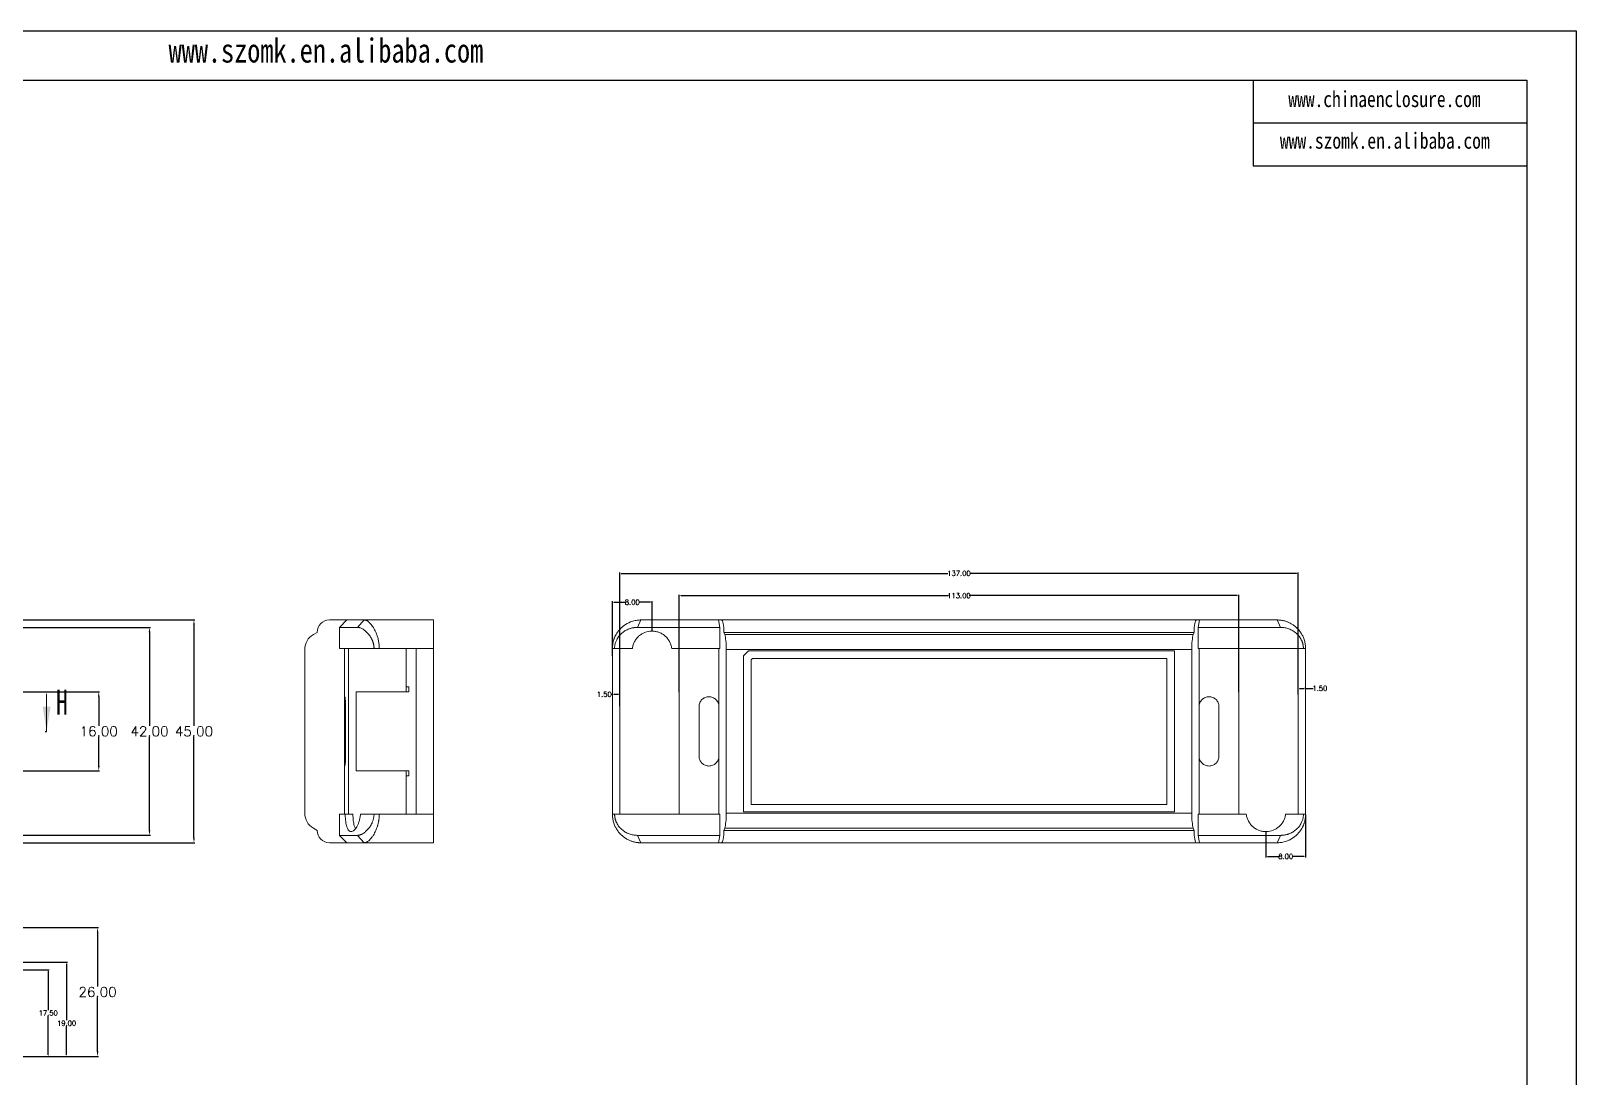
# Model space of a CAD drawing. Header units: inches. Extents: x 1328 to 2850, y 1126 to 1544.
# Drawn here: x 1606.7 to 1918.8, y 1332.4 to 1543.7 of the extents above; entities that cross this region are included whole.
import ezdxf

# ---------------------------------------------------------------- set-up
doc = ezdxf.new("R2010")
doc.units = ezdxf.units.IN
doc.header["$LTSCALE"] = 15
doc.linetypes.add('PHANTOM', pattern=[12.7, 6.35, -1.27, 1.27, -1.27, 1.27, -1.27])
doc.layers.add('文字', color=81, linetype='Continuous')
doc.styles.add('SLDTEXTSTYLE6', font='TXT', dxfattribs={"width": 0.7})
doc.styles.get("Standard").update_dxf_attribs({"font": 'txt', "bigfont": 'gbcbig.shx'})
doc.styles.add('宋体', font='', dxfattribs={"width": 0.8, "height": 3.5})
doc.styles.get('宋体').set_extended_font_data('SimSun')
doc.dimstyles.new('1.5', dxfattribs={"dimtxt": 1, "dimasz": 0.3, "dimexe": 0.18, "dimexo": 0.0625, "dimgap": 0.09, "dimtad": 0, "dimtih": 1, "dimtoh": 1, "dimzin": 0, "dimdsep": 46, "dimtxsty": 'Standard', "dimcen": 0, "dimadec": 0, "dimazin": 2, "dimtfac": 1, "dimtofl": 0, "dimtmove": 0, "dimatfit": 3, "dimfxl": 1, "dimtolj": 1, "dimtzin": 0, "dimarcsym": 0})
doc.dimstyles.new('2.5', dxfattribs={"dimtxt": 2, "dimasz": 1, "dimexe": 0.18, "dimexo": 0.0625, "dimgap": 0.09, "dimtad": 0, "dimtih": 1, "dimtoh": 1, "dimzin": 0, "dimdsep": 46, "dimtxsty": 'Standard', "dimcen": 1, "dimadec": 0, "dimazin": 2, "dimtfac": 1, "dimtofl": 0, "dimtmove": 0, "dimatfit": 3, "dimfxl": 1, "dimtolj": 1, "dimtzin": 0, "dimarcsym": 0})

# ---------------------------------------------------------------- blocks, each defined once
blk = doc.blocks.new('*D71')
at = {"color": 0, "lineweight": -2}
for p, q in [((1580.88, 1362.58), (1620.37, 1362.58)), ((1620.19, 1361.58), (1620.19, 1350.67)), ((1620.19, 1337.58), (1620.19, 1348.49)), ((1605.6, 1336.58), (1620.37, 1336.58))]:
    blk.add_line(p, q, dxfattribs=at)
at = {"color": 0}
for points in [[(1620.03, 1361.58), (1620.36, 1361.58), (1620.19, 1362.58)], [(1620.03, 1337.58), (1620.36, 1337.58), (1620.19, 1336.58)]]:
    blk.add_solid(points, dxfattribs=at)
at = {"layer": 'Defpoints', "color": 0}
for p in [(1580.82, 1362.58), (1620.19, 1362.58), (1605.54, 1336.58)]:
    blk.add_point(p, dxfattribs=at)
at = {"color": 0, "insert": (1620.19, 1349.58), "char_height": 2, "attachment_point": 5}
blk.add_mtext('\\A1;26.00', dxfattribs=at)
blk = doc.blocks.new('*D72')
at = {"color": 0, "lineweight": -2}
for p, q in [((1584.2, 1354.08), (1610.41, 1354.08)), ((1610.23, 1353.78), (1610.23, 1345.92)), ((1610.23, 1336.88), (1610.23, 1344.74)), ((1602.73, 1336.58), (1610.41, 1336.58))]:
    blk.add_line(p, q, dxfattribs=at)
at = {"color": 0}
for points in [[(1610.18, 1353.78), (1610.28, 1353.78), (1610.23, 1354.08)], [(1610.18, 1336.88), (1610.28, 1336.88), (1610.23, 1336.58)]]:
    blk.add_solid(points, dxfattribs=at)
at = {"layer": 'Defpoints', "color": 0}
for p in [(1584.14, 1354.08), (1610.23, 1354.08), (1602.67, 1336.58)]:
    blk.add_point(p, dxfattribs=at)
at = {"color": 0, "insert": (1610.23, 1345.33), "char_height": 1, "attachment_point": 5}
blk.add_mtext('\\A1;17.50', dxfattribs=at)
blk = doc.blocks.new('*D73')
at = {"color": 0, "lineweight": -2}
for p, q in [((1583.92, 1355.58), (1614.12, 1355.58)), ((1613.94, 1355.28), (1613.94, 1343.87)), ((1613.94, 1336.88), (1613.94, 1342.69)), ((1590.13, 1336.58), (1614.12, 1336.58))]:
    blk.add_line(p, q, dxfattribs=at)
at = {"color": 0}
for points in [[(1613.89, 1355.28), (1613.99, 1355.28), (1613.94, 1355.58)], [(1613.89, 1336.88), (1613.99, 1336.88), (1613.94, 1336.58)]]:
    blk.add_solid(points, dxfattribs=at)
at = {"layer": 'Defpoints', "color": 0}
for p in [(1583.85, 1355.58), (1590.07, 1336.58), (1613.94, 1336.58)]:
    blk.add_point(p, dxfattribs=at)
at = {"color": 0, "insert": (1613.94, 1343.28), "char_height": 1, "attachment_point": 5}
blk.add_mtext('\\A1;19.00', dxfattribs=at)
blk = doc.blocks.new('*D84')
at = {"color": 0, "lineweight": -2}
for p, q in [((1737.68, 1410.14), (1737.68, 1429.83)), ((1737.98, 1429.65), (1792.09, 1429.65)), ((1850.38, 1429.65), (1796.27, 1429.65)), ((1850.68, 1410.14), (1850.68, 1429.83))]:
    blk.add_line(p, q, dxfattribs=at)
at = {"color": 0}
for points in [[(1737.98, 1429.7), (1737.98, 1429.6), (1737.68, 1429.65)], [(1850.38, 1429.7), (1850.38, 1429.6), (1850.68, 1429.65)]]:
    blk.add_solid(points, dxfattribs=at)
at = {"layer": 'Defpoints', "color": 0}
for p in [(1850.68, 1429.65), (1737.68, 1410.08), (1850.68, 1410.08)]:
    blk.add_point(p, dxfattribs=at)
at = {"color": 0, "insert": (1794.18, 1429.65), "char_height": 1, "attachment_point": 5}
blk.add_mtext('\\A1;113.00', dxfattribs=at)
blk = doc.blocks.new('*D86')
at = {"color": 0, "lineweight": -2}
for p, q in [((1725.68, 1407.29), (1725.68, 1434.32)), ((1725.98, 1434.14), (1791.93, 1434.14)), ((1862.38, 1434.14), (1796.44, 1434.14)), ((1862.68, 1409.66), (1862.68, 1434.32))]:
    blk.add_line(p, q, dxfattribs=at)
at = {"color": 0}
for points in [[(1725.98, 1434.19), (1725.98, 1434.09), (1725.68, 1434.14)], [(1862.38, 1434.19), (1862.38, 1434.09), (1862.68, 1434.14)]]:
    blk.add_solid(points, dxfattribs=at)
at = {"layer": 'Defpoints', "color": 0}
for p in [(1725.68, 1434.14), (1862.68, 1409.6), (1725.68, 1407.23)]:
    blk.add_point(p, dxfattribs=at)
at = {"color": 0, "insert": (1794.18, 1434.14), "char_height": 1, "attachment_point": 5}
blk.add_mtext('\\A1;137.00', dxfattribs=at)
blk = doc.blocks.new('*D87')
at = {"color": 0, "lineweight": -2}
for p, q in [((1864.18, 1385.41), (1864.18, 1376.78)), ((1856.18, 1381.91), (1856.18, 1376.78)), ((1856.48, 1376.96), (1858.76, 1376.96)), ((1863.88, 1376.96), (1861.61, 1376.96))]:
    blk.add_line(p, q, dxfattribs=at)
at = {"color": 0}
for points in [[(1856.48, 1377.01), (1856.48, 1376.91), (1856.18, 1376.96)], [(1863.88, 1377.01), (1863.88, 1376.91), (1864.18, 1376.96)]]:
    blk.add_solid(points, dxfattribs=at)
at = {"layer": 'Defpoints', "color": 0}
for p in [(1864.18, 1385.48), (1856.18, 1381.98), (1864.18, 1376.96)]:
    blk.add_point(p, dxfattribs=at)
at = {"color": 0, "insert": (1860.18, 1376.96), "char_height": 1, "attachment_point": 5}
blk.add_mtext('\\A1;8.00', dxfattribs=at)
blk = doc.blocks.new('*D88')
at = {"color": 0, "lineweight": -2}
for p, q in [((1724.18, 1417.5), (1724.18, 1428.49)), ((1724.48, 1428.31), (1726.76, 1428.31)), ((1731.88, 1428.31), (1729.61, 1428.31)), ((1732.18, 1422.54), (1732.18, 1428.49))]:
    blk.add_line(p, q, dxfattribs=at)
at = {"color": 0}
for points in [[(1724.48, 1428.36), (1724.48, 1428.26), (1724.18, 1428.31)], [(1731.88, 1428.36), (1731.88, 1428.26), (1732.18, 1428.31)]]:
    blk.add_solid(points, dxfattribs=at)
at = {"layer": 'Defpoints', "color": 0}
for p in [(1732.18, 1428.31), (1732.18, 1422.48), (1724.18, 1417.44)]:
    blk.add_point(p, dxfattribs=at)
at = {"color": 0, "insert": (1728.18, 1428.31), "char_height": 1, "attachment_point": 5}
blk.add_mtext('\\A1;8.00', dxfattribs=at)
blk = doc.blocks.new('*D89')
at = {"color": 0, "lineweight": -2}
for p, q in [((1862.68, 1410.97), (1862.68, 1411.09)), ((1862.98, 1410.91), (1863.88, 1410.91)), ((1864.18, 1410.97), (1864.18, 1411.09)), ((1864.18, 1410.91), (1865.73, 1410.91))]:
    blk.add_line(p, q, dxfattribs=at)
at = {"color": 0}
for points in [[(1862.98, 1410.96), (1862.98, 1410.86), (1862.68, 1410.91)], [(1863.88, 1410.96), (1863.88, 1410.86), (1864.18, 1410.91)]]:
    blk.add_solid(points, dxfattribs=at)
at = {"layer": 'Defpoints', "color": 0}
for p in [(1862.68, 1410.91), (1864.18, 1410.91), (1864.18, 1410.91)]:
    blk.add_point(p, dxfattribs=at)
at = {"color": 0, "insert": (1867.07, 1410.91), "char_height": 1, "attachment_point": 5}
blk.add_mtext('\\A1;1.50', dxfattribs=at)
blk = doc.blocks.new('*D90')
at = {"color": 0, "lineweight": -2}
for p, q in [((1724.18, 1409.69), (1723.88, 1409.69)), ((1724.18, 1409.75), (1724.18, 1409.87)), ((1725.38, 1409.69), (1724.48, 1409.69)), ((1725.68, 1409.75), (1725.68, 1409.87))]:
    blk.add_line(p, q, dxfattribs=at)
at = {"color": 0}
for points in [[(1724.48, 1409.74), (1724.48, 1409.64), (1724.18, 1409.69)], [(1725.38, 1409.74), (1725.38, 1409.64), (1725.68, 1409.69)]]:
    blk.add_solid(points, dxfattribs=at)
at = {"layer": 'Defpoints', "color": 0}
for p in [(1724.18, 1409.69), (1724.18, 1409.69), (1725.68, 1409.69)]:
    blk.add_point(p, dxfattribs=at)
at = {"color": 0, "insert": (1722.54, 1409.69), "char_height": 1, "attachment_point": 5}
blk.add_mtext('\\A1;1.50', dxfattribs=at)
blk = doc.blocks.new('*D148')
at = {"color": 0, "lineweight": -2}
for p, q in [((1596.53, 1424.73), (1639.84, 1424.73)), ((1639.66, 1423.73), (1639.66, 1403.32)), ((1639.66, 1380.73), (1639.66, 1401.14)), ((1599.85, 1379.73), (1639.84, 1379.73))]:
    blk.add_line(p, q, dxfattribs=at)
at = {"color": 0}
for points in [[(1639.49, 1423.73), (1639.83, 1423.73), (1639.66, 1424.73)], [(1639.49, 1380.73), (1639.83, 1380.73), (1639.66, 1379.73)]]:
    blk.add_solid(points, dxfattribs=at)
at = {"layer": 'Defpoints', "color": 0}
for p in [(1596.47, 1424.73), (1639.66, 1424.73), (1599.79, 1379.73)]:
    blk.add_point(p, dxfattribs=at)
at = {"color": 0, "insert": (1639.66, 1402.23), "char_height": 2, "attachment_point": 5}
blk.add_mtext('\\A1;45.00', dxfattribs=at)
blk = doc.blocks.new('*D149')
at = {"color": 0, "lineweight": -2}
for p, q in [((1598.4, 1423.23), (1630.86, 1423.23)), ((1630.68, 1422.23), (1630.68, 1403.32)), ((1630.68, 1382.23), (1630.68, 1401.14)), ((1598.4, 1381.23), (1630.86, 1381.23))]:
    blk.add_line(p, q, dxfattribs=at)
at = {"color": 0}
for points in [[(1630.51, 1422.23), (1630.85, 1422.23), (1630.68, 1423.23)], [(1630.51, 1382.23), (1630.85, 1382.23), (1630.68, 1381.23)]]:
    blk.add_solid(points, dxfattribs=at)
at = {"layer": 'Defpoints', "color": 0}
for p in [(1598.34, 1423.23), (1598.34, 1381.23), (1630.68, 1381.23)]:
    blk.add_point(p, dxfattribs=at)
at = {"color": 0, "insert": (1630.68, 1402.23), "char_height": 2, "attachment_point": 5}
blk.add_mtext('\\A1;42.00', dxfattribs=at)
blk = doc.blocks.new('*D150')
at = {"color": 0, "lineweight": -2}
for p, q in [((1592.1, 1410.23), (1620.61, 1410.23)), ((1620.43, 1409.23), (1620.43, 1403.32)), ((1620.43, 1395.23), (1620.43, 1401.14)), ((1592.1, 1394.23), (1620.61, 1394.23))]:
    blk.add_line(p, q, dxfattribs=at)
at = {"color": 0}
for points in [[(1620.27, 1409.23), (1620.6, 1409.23), (1620.43, 1410.23)], [(1620.27, 1395.23), (1620.6, 1395.23), (1620.43, 1394.23)]]:
    blk.add_solid(points, dxfattribs=at)
at = {"layer": 'Defpoints', "color": 0}
for p in [(1592.04, 1410.23), (1620.43, 1410.23), (1592.04, 1394.23)]:
    blk.add_point(p, dxfattribs=at)
at = {"color": 0, "insert": (1620.43, 1402.23), "char_height": 2, "attachment_point": 5}
blk.add_mtext('\\A1;16.00', dxfattribs=at)

msp = doc.modelspace()

# ---------------------------------------------------------------- linework, layer by layer
for p, q in [((1327.6, 1543.694), (1918.824, 1543.694)), ((1918.824, 1543.694), (1918.824, 1125.657)), ((1342.898, 1533.741), (1908.871, 1533.741)), ((1853.575, 1533.741), (1853.575, 1516.461)), ((1908.871, 1533.741), (1908.871, 1135.61)), ((1853.575, 1525.101), (1908.871, 1525.101)), ((1853.575, 1516.461), (1908.871, 1516.461))]:
    msp.add_line(p, q)
at = {"color": 7, "linetype": 'Continuous', "lineweight": 15}
for p, q in [((1667.036, 1424.725), (1670.536, 1424.725)), ((1669.03, 1423.225), (1670.536, 1424.725)), ((1669.033, 1418.975), (1669.033, 1423.225)), ((1674.044, 1424.725), (1672.715, 1423.225)), ((1674.044, 1424.725), (1688.036, 1424.725)), ((1688.036, 1424.725), (1688.036, 1418.975)), ((1729.238, 1423.225), (1729.933, 1424.725)), ((1745.589, 1424.725), (1745.872, 1423.225)), ((1746.246, 1424.725), (1745.589, 1424.725)), ((1745.871, 1418.975), (1745.871, 1423.225)), ((1746.246, 1424.725), (1842.121, 1424.725)), ((1842.121, 1424.725), (1842.777, 1424.725)), ((1842.495, 1423.225), (1842.777, 1424.725)), ((1842.495, 1418.975), (1842.495, 1423.225)), ((1858.433, 1424.725), (1859.129, 1423.225)), ((1663.786, 1421.792), (1664.536, 1422.225)), ((1746.855, 1421.792), (1746.714, 1422.225)), ((1841.652, 1422.225), (1746.714, 1422.225)), ((1746.855, 1421.792), (1841.511, 1421.792)), ((1841.511, 1421.792), (1841.652, 1422.225)), ((1662.036, 1385.689), (1662.036, 1418.761)), ((1670.036, 1407.225), (1670.036, 1418.975)), ((1670.889, 1385.475), (1670.889, 1418.975)), ((1677.091, 1418.975), (1676.03, 1418.975)), ((1684.536, 1418.975), (1677.091, 1418.975)), ((1682.536, 1418.975), (1682.536, 1410.225)), ((1688.036, 1418.975), (1684.536, 1418.975)), ((1684.536, 1385.475), (1684.536, 1418.975)), ((1688.036, 1418.975), (1688.036, 1385.475)), ((1724.622, 1418.975), (1724.183, 1418.975)), ((1724.183, 1385.475), (1724.183, 1418.975)), ((1725.683, 1385.475), (1725.683, 1418.975)), ((1737.683, 1385.475), (1737.683, 1418.975)), ((1745.683, 1407.225), (1745.683, 1418.975)), ((1841.183, 1418.761), (1747.183, 1418.761)), ((1747.183, 1385.689), (1747.183, 1418.761)), ((1750.683, 1417.475), (1751.683, 1418.475)), ((1750.683, 1417.475), (1750.683, 1385.975)), ((1837.683, 1418.475), (1751.683, 1418.475)), ((1752.483, 1416.975), (1752.183, 1416.675)), ((1836.183, 1416.975), (1752.483, 1416.975)), ((1836.183, 1387.475), (1836.183, 1416.975)), ((1837.683, 1385.975), (1837.683, 1418.475)), ((1841.183, 1385.689), (1841.183, 1418.761)), ((1842.683, 1407.225), (1842.683, 1418.975)), ((1850.683, 1385.475), (1850.683, 1418.975)), ((1862.683, 1385.475), (1862.683, 1418.975)), ((1864.183, 1418.975), (1863.744, 1418.975)), ((1864.183, 1385.475), (1864.183, 1418.975)), ((1752.183, 1416.675), (1752.183, 1387.475)), ((1683.036, 1411.225), (1682.536, 1411.225)), ((1683.036, 1410.225), (1683.036, 1411.225)), ((1672.42, 1410.225), (1682.536, 1410.225)), ((1672.42, 1410.225), (1672.42, 1394.225)), ((1683.036, 1410.225), (1682.536, 1410.225)), ((1670.036, 1397.225), (1670.036, 1407.225)), ((1670.282, 1407.225), (1670.282, 1397.225)), ((1741.683, 1397.225), (1741.683, 1407.225)), ((1745.683, 1407.225), (1745.683, 1397.225)), ((1842.683, 1397.225), (1842.683, 1407.225)), ((1846.683, 1407.225), (1846.683, 1397.225)), ((1670.036, 1385.475), (1670.036, 1397.225)), ((1745.683, 1385.475), (1745.683, 1397.225)), ((1842.683, 1385.475), (1842.683, 1397.225)), ((1672.42, 1394.225), (1682.536, 1394.225)), ((1682.536, 1385.475), (1682.536, 1394.225)), ((1683.036, 1394.225), (1682.536, 1394.225)), ((1683.036, 1393.225), (1682.536, 1393.225)), ((1683.036, 1394.225), (1683.036, 1393.225)), ((1750.683, 1385.975), (1837.683, 1385.975)), ((1752.183, 1387.475), (1836.183, 1387.475)), ((1663.786, 1382.658), (1664.536, 1382.225)), ((1669.033, 1385.475), (1669.033, 1381.225)), ((1671.746, 1385.475), (1670.202, 1385.475)), ((1676.031, 1385.475), (1677.092, 1385.475)), ((1684.536, 1385.475), (1677.092, 1385.475)), ((1684.536, 1385.475), (1688.036, 1385.475)), ((1688.036, 1385.475), (1688.036, 1379.725)), ((1724.183, 1385.475), (1724.623, 1385.475)), ((1745.871, 1385.475), (1745.871, 1381.225)), ((1746.855, 1382.658), (1746.714, 1382.225)), ((1841.511, 1382.658), (1746.855, 1382.658)), ((1747.183, 1385.689), (1841.183, 1385.689)), ((1841.511, 1382.658), (1841.652, 1382.225)), ((1842.495, 1385.475), (1842.495, 1381.225)), ((1863.744, 1385.475), (1864.184, 1385.475)), ((1670.536, 1379.725), (1667.036, 1379.725)), ((1670.536, 1379.725), (1669.03, 1381.225)), ((1672.715, 1381.225), (1674.044, 1379.725)), ((1688.036, 1379.725), (1674.044, 1379.725)), ((1729.933, 1379.726), (1729.238, 1381.225)), ((1745.872, 1381.225), (1745.589, 1379.725)), ((1745.589, 1379.725), (1746.246, 1379.725)), ((1842.121, 1379.725), (1746.246, 1379.725)), ((1841.652, 1382.225), (1746.714, 1382.225)), ((1842.777, 1379.725), (1842.121, 1379.725)), ((1842.777, 1379.725), (1842.495, 1381.225)), ((1859.129, 1381.225), (1858.433, 1379.725))]:
    msp.add_line(p, q, dxfattribs=at)
at = {"color": 7, "linetype": 'Continuous', "lineweight": 0}
msp.add_line((1609.908, 1409.825), (1609.908, 1402.225), dxfattribs=at)
at = {"color": 8, "linetype": 'Continuous', "lineweight": 15}
for p, q in [((1670.036, 1407.225), (1670.282, 1407.225)), ((1670.036, 1397.225), (1670.282, 1397.225))]:
    msp.add_line(p, q, dxfattribs=at)
at = {"color": 1, "linetype": 'PHANTOM', "lineweight": 30}
msp.add_line((1457.21, 1402.225), (1609.908, 1402.225), dxfattribs=at)
at = {"color": 7, "linetype": 'Continuous', "lineweight": 15}
for centre, radius, start, end in [((1667.036, 1422.225), 2.5, 90, 180), ((1665.536, 1418.761), 3.5, 120, 180), ((1665.536, 1385.689), 3.5, 180, 240), ((1667.036, 1382.225), 2.5, 180, 270)]:
    msp.add_arc(centre, radius, start, end, dxfattribs=at)
for centre, major_axis, start_param, end_param in [((1746.246, 1422.225), (0, 2.5), 4.712389, 6.2831853), ((1842.121, 1422.225), (0, 2.5), 0, 1.5707963), ((1746.527, 1418.761), (0, 3.5), 4.712389, 5.7595865), ((1841.839, 1418.761), (0, 3.5), 0.5235988, 1.5707963), ((1746.527, 1385.689), (0, 3.5), 3.6651914, 4.712389), ((1841.839, 1385.689), (0, 3.5), 1.5707963, 2.6179939), ((1746.246, 1382.225), (0, 2.5), 3.1415927, 4.712389), ((1842.121, 1382.225), (0, 2.5), 1.5707963, 3.1415927)]:
    msp.add_ellipse(centre, major_axis=major_axis, ratio=0.1875, start_param=start_param, end_param=end_param, dxfattribs=at)
for points, knots in [([(1672.715, 1423.225), (1672.108, 1423.225), (1671.583, 1423.225), (1669.765, 1423.225), (1669.103, 1423.225), (1669.033, 1423.225)], [0.27029127, 0.27029127, 0.27029127, 0.27029127, 0.43654529, 0.43654529, 0.94442565, 0.94442565, 0.94442565, 0.94442565]), ([(1670.536, 1424.725), (1670.543, 1424.725), (1670.557, 1424.725), (1670.589, 1424.725), (1670.63, 1424.725), (1670.681, 1424.725), (1670.741, 1424.725), (1670.811, 1424.725), (1670.89, 1424.725), (1670.978, 1424.725), (1671.076, 1424.725), (1671.183, 1424.725), (1671.299, 1424.725), (1671.455, 1424.725), (1671.658, 1424.725), (1671.921, 1424.725), (1672.21, 1424.725), (1672.524, 1424.725), (1672.864, 1424.725), (1673.23, 1424.725), (1673.619, 1424.725), (1673.903, 1424.725), (1674.044, 1424.725)], [0, 0, 0, 0, 0.0440418, 0.0876356, 0.1307896, 0.1735124, 0.2158129, 0.2577001, 0.2991834, 0.3402724, 0.3809771, 0.4213077, 0.4612746, 0.5008887, 0.568124, 0.6338412, 0.6981015, 0.7609704, 0.8225179, 0.8828183, 0.941951, 1, 1, 1, 1]), ([(1676.03, 1418.975), (1676.029, 1419.029), (1676.028, 1419.138), (1676.018, 1419.3), (1676.001, 1419.462), (1675.977, 1419.623), (1675.947, 1419.783), (1675.91, 1419.943), (1675.866, 1420.101), (1675.816, 1420.26), (1675.76, 1420.417), (1675.697, 1420.574), (1675.535, 1420.939), (1675.223, 1421.485), (1674.732, 1422.093), (1674.211, 1422.585), (1673.778, 1422.884), (1673.437, 1423.06), (1673.187, 1423.154), (1672.946, 1423.213), (1672.792, 1423.221), (1672.715, 1423.225)], [0, 0, 0, 0, 0.0209288, 0.0418413, 0.0628103, 0.083908, 0.1052058, 0.1267729, 0.1486765, 0.1709813, 0.1937488, 0.2170374, 0.2409026, 0.3616523, 0.4917355, 0.6172166, 0.7450309, 0.8098129, 0.8736581, 0.93693, 1, 1, 1, 1]), ([(1674.044, 1424.725), (1674.073, 1424.724), (1674.133, 1424.722), (1674.228, 1424.708), (1674.33, 1424.683), (1674.441, 1424.644), (1674.559, 1424.59), (1674.685, 1424.519), (1674.819, 1424.429), (1675.07, 1424.233), (1675.383, 1423.909), (1675.698, 1423.486), (1675.973, 1423.07), (1676.235, 1422.597), (1676.513, 1421.978), (1676.709, 1421.428), (1676.841, 1420.958), (1676.932, 1420.559), (1677.003, 1420.16), (1677.054, 1419.761), (1677.085, 1419.367), (1677.089, 1419.105), (1677.091, 1418.975)], [0, 0, 0, 0, 0.0248935, 0.0514677, 0.079724, 0.1096638, 0.1412879, 0.1745972, 0.2095924, 0.2462741, 0.3697935, 0.451286, 0.4906816, 0.5845392, 0.6681502, 0.7416551, 0.7875635, 0.8322178, 0.8756983, 0.9180918, 0.9594922, 1, 1, 1, 1]), ([(1724.183, 1418.975), (1724.184, 1419.046), (1724.186, 1419.188), (1724.198, 1419.402), (1724.218, 1419.618), (1724.246, 1419.835), (1724.284, 1420.053), (1724.33, 1420.271), (1724.385, 1420.489), (1724.449, 1420.707), (1724.522, 1420.925), (1724.605, 1421.141), (1724.805, 1421.606), (1725.221, 1422.334), (1725.869, 1423.081), (1726.73, 1423.792), (1727.514, 1424.224), (1728.276, 1424.488), (1728.734, 1424.605), (1729.162, 1424.678), (1729.559, 1424.718), (1729.813, 1424.723), (1729.933, 1424.725)], [0, 0, 0, 0, 0.0221311, 0.0445055, 0.0671404, 0.0900523, 0.1132572, 0.1367706, 0.1606072, 0.1847812, 0.2093062, 0.2341952, 0.2594608, 0.3731937, 0.5092666, 0.5901156, 0.7541561, 0.8120296, 0.8655471, 0.9147117, 0.9595275, 1, 1, 1, 1]), ([(1729.238, 1423.225), (1729.166, 1423.224), (1729.021, 1423.222), (1728.806, 1423.207), (1728.592, 1423.184), (1728.381, 1423.151), (1728.171, 1423.109), (1727.962, 1423.057), (1727.756, 1422.996), (1727.352, 1422.857), (1726.776, 1422.587), (1726.083, 1422.093), (1725.489, 1421.487), (1725.119, 1420.905), (1724.912, 1420.453), (1724.806, 1420.163), (1724.724, 1419.87), (1724.666, 1419.574), (1724.629, 1419.276), (1724.625, 1419.075), (1724.622, 1418.975)], [0, 0, 0, 0, 0.0315178, 0.0630282, 0.0945772, 0.126211, 0.1579756, 0.1899165, 0.2220786, 0.2545061, 0.3820192, 0.508393, 0.6377577, 0.7581629, 0.801574, 0.84322, 0.8834704, 0.9227281, 0.9614228, 1, 1, 1, 1]), ([(1745.871, 1423.225), (1741.404, 1423.225), (1736.9, 1423.225), (1731.638, 1423.225), (1730.399, 1423.225), (1729.238, 1423.225)], [0.2702863, 0.2702863, 0.2702863, 0.2702863, 0.77816666, 0.77816666, 0.94442565, 0.94442565, 0.94442565, 0.94442565]), ([(1729.933, 1424.725), (1730.081, 1424.725), (1730.379, 1424.725), (1730.833, 1424.725), (1731.296, 1424.725), (1731.768, 1424.725), (1732.249, 1424.725), (1732.738, 1424.725), (1733.237, 1424.725), (1733.745, 1424.725), (1734.261, 1424.725), (1734.787, 1424.725), (1735.321, 1424.725), (1735.864, 1424.725), (1736.417, 1424.725), (1736.978, 1424.725), (1737.775, 1424.725), (1738.817, 1424.725), (1740.112, 1424.725), (1741.438, 1424.725), (1742.794, 1424.725), (1744.181, 1424.725), (1745.117, 1424.725), (1745.589, 1424.725)], [0, 0, 0, 0, 0.0308251, 0.0619477, 0.0933812, 0.1251384, 0.1572317, 0.1896732, 0.2224747, 0.2556475, 0.2892025, 0.3231503, 0.3575011, 0.3922649, 0.427451, 0.4630686, 0.4991267, 0.5786871, 0.6597089, 0.742275, 0.8264637, 0.9123489, 1, 1, 1, 1]), ([(1859.128, 1423.225), (1857.968, 1423.225), (1856.728, 1423.225), (1851.467, 1423.225), (1846.962, 1423.225), (1842.495, 1423.225)], [0.27029127, 0.27029127, 0.27029127, 0.27029127, 0.43654529, 0.43654529, 0.94442565, 0.94442565, 0.94442565, 0.94442565]), ([(1842.777, 1424.725), (1843.015, 1424.725), (1843.487, 1424.725), (1844.192, 1424.725), (1844.889, 1424.725), (1845.578, 1424.725), (1846.26, 1424.725), (1846.934, 1424.725), (1847.601, 1424.725), (1848.26, 1424.725), (1848.911, 1424.725), (1849.555, 1424.725), (1850.191, 1424.725), (1850.967, 1424.725), (1851.875, 1424.725), (1852.906, 1424.725), (1853.905, 1424.725), (1854.873, 1424.725), (1855.81, 1424.725), (1856.715, 1424.725), (1857.589, 1424.725), (1858.154, 1424.725), (1858.433, 1424.725)], [0, 0, 0, 0, 0.0440418, 0.0876356, 0.1307896, 0.1735124, 0.2158129, 0.2577001, 0.2991834, 0.3402724, 0.3809771, 0.4213077, 0.4612746, 0.5008887, 0.568124, 0.6338412, 0.6981015, 0.7609704, 0.8225179, 0.8828183, 0.941951, 1, 1, 1, 1]), ([(1858.433, 1424.725), (1858.508, 1424.724), (1858.661, 1424.722), (1858.897, 1424.708), (1859.147, 1424.683), (1859.409, 1424.644), (1859.683, 1424.59), (1859.968, 1424.519), (1860.263, 1424.429), (1860.8, 1424.233), (1861.433, 1423.909), (1862.012, 1423.486), (1862.485, 1423.07), (1862.923, 1422.597), (1863.354, 1421.978), (1863.644, 1421.428), (1863.836, 1420.958), (1863.966, 1420.559), (1864.065, 1420.16), (1864.134, 1419.761), (1864.176, 1419.367), (1864.181, 1419.105), (1864.183, 1418.975)], [0, 0, 0, 0, 0.0248935, 0.0514677, 0.079724, 0.1096638, 0.1412879, 0.1745972, 0.2095924, 0.2462741, 0.3697935, 0.451286, 0.4906816, 0.5845392, 0.6681502, 0.7416551, 0.7875635, 0.8322178, 0.8756983, 0.9180918, 0.9594922, 1, 1, 1, 1]), ([(1863.744, 1418.975), (1863.743, 1419.029), (1863.742, 1419.138), (1863.731, 1419.3), (1863.714, 1419.462), (1863.69, 1419.623), (1863.66, 1419.783), (1863.622, 1419.943), (1863.577, 1420.101), (1863.525, 1420.26), (1863.466, 1420.417), (1863.4, 1420.574), (1863.227, 1420.939), (1862.88, 1421.485), (1862.287, 1422.093), (1861.593, 1422.585), (1860.953, 1422.884), (1860.409, 1423.06), (1859.989, 1423.154), (1859.562, 1423.213), (1859.273, 1423.221), (1859.128, 1423.225)], [0, 0, 0, 0, 0.0209288, 0.0418413, 0.0628103, 0.083908, 0.1052058, 0.1267729, 0.1486765, 0.1709813, 0.1937488, 0.2170374, 0.2409026, 0.3616523, 0.4917355, 0.6172166, 0.7450309, 0.8098129, 0.8736581, 0.93693, 1, 1, 1, 1]), ([(1736.152, 1418.975), (1736.12, 1419.226), (1736.065, 1419.47), (1735.912, 1419.944), (1735.812, 1420.176), (1735.572, 1420.614), (1735.434, 1420.819), (1735.121, 1421.201), (1734.945, 1421.379), (1734.57, 1421.694), (1734.37, 1421.833), (1733.948, 1422.073), (1733.725, 1422.174), (1733.274, 1422.331), (1733.043, 1422.389), (1732.572, 1422.463), (1732.335, 1422.479), (1731.635, 1422.465), (1731.169, 1422.372), (1730.523, 1422.122), (1730.315, 1422.02), (1729.915, 1421.778), (1729.726, 1421.64), (1729.375, 1421.333), (1729.213, 1421.164), (1728.914, 1420.792), (1728.78, 1420.59), (1728.551, 1420.167), (1728.455, 1419.944), (1728.302, 1419.473), (1728.246, 1419.226), (1728.215, 1418.975)], [0, 0, 0, 0, 0.0625, 0.0625, 0.125, 0.125, 0.1875, 0.1875, 0.25, 0.25, 0.3125, 0.3125, 0.375, 0.375, 0.4375, 0.4375, 0.5, 0.5, 0.625, 0.625, 0.6875, 0.6875, 0.75, 0.75, 0.8125, 0.8125, 0.875, 0.875, 0.9375, 0.9375, 1, 1, 1, 1]), ([(1676.03, 1418.975), (1675.942, 1418.975), (1675.765, 1418.975), (1675.506, 1418.975), (1675.252, 1418.975), (1675.002, 1418.975), (1674.757, 1418.975), (1674.516, 1418.975), (1674.28, 1418.975), (1674.048, 1418.975), (1673.821, 1418.975), (1673.599, 1418.975), (1673.381, 1418.975), (1672.768, 1418.975), (1671.851, 1418.975), (1670.844, 1418.975), (1670.057, 1418.975), (1669.612, 1418.975), (1669.363, 1418.975), (1669.231, 1418.975), (1669.132, 1418.975), (1669.062, 1418.975), (1669.042, 1418.975), (1669.033, 1418.975)], [0, 0, 0, 0, 0.0164735, 0.0330754, 0.0498149, 0.0667012, 0.0837431, 0.1009492, 0.1183278, 0.1358872, 0.1536352, 0.1715794, 0.1897272, 0.2080857, 0.3295265, 0.4595278, 0.5895001, 0.7259329, 0.7796648, 0.8338987, 0.8886739, 0.9440287, 1, 1, 1, 1]), ([(1724.622, 1418.975), (1725.491, 1418.975), (1726.474, 1418.975), (1727.766, 1418.975), (1727.988, 1418.975), (1728.215, 1418.975)], [0.02073145, 0.02073145, 0.02073145, 0.02073145, 0.18654529, 0.18654529, 0.22037831, 0.22037831, 0.22037831, 0.22037831]), ([(1863.744, 1418.975), (1863.654, 1418.975), (1863.474, 1418.975), (1863.196, 1418.975), (1862.909, 1418.975), (1862.614, 1418.975), (1862.311, 1418.975), (1861.999, 1418.975), (1861.679, 1418.975), (1861.351, 1418.975), (1861.014, 1418.975), (1860.669, 1418.975), (1860.315, 1418.975), (1859.278, 1418.975), (1857.429, 1418.975), (1854.695, 1418.975), (1851.772, 1418.975), (1849.368, 1418.975), (1847.521, 1418.975), (1846.286, 1418.975), (1845.036, 1418.975), (1843.771, 1418.975), (1842.922, 1418.975), (1842.495, 1418.975)], [0, 0, 0, 0, 0.0164735, 0.0330754, 0.0498149, 0.0667012, 0.0837431, 0.1009492, 0.1183278, 0.1358872, 0.1536352, 0.1715794, 0.1897272, 0.2080857, 0.3295265, 0.4595278, 0.5895001, 0.7259329, 0.7796648, 0.8338987, 0.8886739, 0.9440287, 1, 1, 1, 1]), ([(1670.036, 1407.225), (1670.036, 1407.357), (1670.036, 1407.487), (1670.037, 1407.743), (1670.038, 1407.87), (1670.041, 1408.113), (1670.042, 1408.228), (1670.046, 1408.445), (1670.048, 1408.548), (1670.057, 1408.825), (1670.065, 1408.974), (1670.087, 1409.173), (1670.101, 1409.225), (1670.125, 1409.225), (1670.134, 1409.212), (1670.151, 1409.161), (1670.16, 1409.123), (1670.179, 1409.023), (1670.189, 1408.961), (1670.207, 1408.816), (1670.216, 1408.734), (1670.233, 1408.547), (1670.241, 1408.446), (1670.255, 1408.23), (1670.261, 1408.113), (1670.271, 1407.871), (1670.275, 1407.746), (1670.281, 1407.49), (1670.282, 1407.357), (1670.282, 1407.225)], [0, 0, 0, 0, 0.0625, 0.0625, 0.125, 0.125, 0.1875, 0.1875, 0.25, 0.25, 0.375, 0.375, 0.5, 0.5, 0.5625, 0.5625, 0.625, 0.625, 0.6875, 0.6875, 0.75, 0.75, 0.8125, 0.8125, 0.875, 0.875, 0.9375, 0.9375, 1, 1, 1, 1]), ([(1741.683, 1407.225), (1741.683, 1407.357), (1741.696, 1407.487), (1741.747, 1407.743), (1741.786, 1407.87), (1741.886, 1408.112), (1741.948, 1408.227), (1742.093, 1408.445), (1742.177, 1408.547), (1742.454, 1408.824), (1742.676, 1408.973), (1743.157, 1409.172), (1743.42, 1409.225), (1743.811, 1409.225), (1743.943, 1409.212), (1744.199, 1409.162), (1744.324, 1409.124), (1744.566, 1409.024), (1744.684, 1408.962), (1744.901, 1408.817), (1745.002, 1408.735), (1745.189, 1408.548), (1745.272, 1408.447), (1745.417, 1408.23), (1745.48, 1408.113), (1745.581, 1407.871), (1745.619, 1407.746), (1745.67, 1407.49), (1745.683, 1407.357), (1745.683, 1407.225)], [0, 0, 0, 0, 0.0625, 0.0625, 0.125, 0.125, 0.1875, 0.1875, 0.25, 0.25, 0.375, 0.375, 0.5, 0.5, 0.5625, 0.5625, 0.625, 0.625, 0.6875, 0.6875, 0.75, 0.75, 0.8125, 0.8125, 0.875, 0.875, 0.9375, 0.9375, 1, 1, 1, 1]), ([(1842.683, 1407.225), (1842.683, 1407.357), (1842.696, 1407.487), (1842.747, 1407.743), (1842.786, 1407.87), (1842.886, 1408.113), (1842.948, 1408.228), (1843.093, 1408.445), (1843.178, 1408.548), (1843.455, 1408.825), (1843.678, 1408.974), (1844.16, 1409.173), (1844.423, 1409.225), (1844.814, 1409.225), (1844.946, 1409.212), (1845.202, 1409.161), (1845.327, 1409.123), (1845.569, 1409.023), (1845.686, 1408.961), (1845.902, 1408.816), (1846.003, 1408.734), (1846.19, 1408.547), (1846.272, 1408.446), (1846.417, 1408.23), (1846.48, 1408.113), (1846.581, 1407.871), (1846.619, 1407.746), (1846.67, 1407.49), (1846.683, 1407.357), (1846.683, 1407.225)], [0, 0, 0, 0, 0.0625, 0.0625, 0.125, 0.125, 0.1875, 0.1875, 0.25, 0.25, 0.375, 0.375, 0.5, 0.5, 0.5625, 0.5625, 0.625, 0.625, 0.6875, 0.6875, 0.75, 0.75, 0.8125, 0.8125, 0.875, 0.875, 0.9375, 0.9375, 1, 1, 1, 1]), ([(1670.282, 1397.225), (1670.282, 1397.093), (1670.281, 1396.963), (1670.275, 1396.707), (1670.271, 1396.58), (1670.261, 1396.338), (1670.255, 1396.223), (1670.241, 1396.005), (1670.233, 1395.903), (1670.208, 1395.626), (1670.189, 1395.478), (1670.151, 1395.278), (1670.133, 1395.225), (1670.109, 1395.225), (1670.102, 1395.238), (1670.088, 1395.288), (1670.082, 1395.326), (1670.071, 1395.426), (1670.066, 1395.488), (1670.058, 1395.633), (1670.054, 1395.715), (1670.048, 1395.902), (1670.046, 1396.003), (1670.042, 1396.22), (1670.041, 1396.337), (1670.038, 1396.579), (1670.037, 1396.704), (1670.036, 1396.96), (1670.036, 1397.093), (1670.036, 1397.225)], [0, 0, 0, 0, 0.0625, 0.0625, 0.125, 0.125, 0.1875, 0.1875, 0.25, 0.25, 0.375, 0.375, 0.5, 0.5, 0.5625, 0.5625, 0.625, 0.625, 0.6875, 0.6875, 0.75, 0.75, 0.8125, 0.8125, 0.875, 0.875, 0.9375, 0.9375, 1, 1, 1, 1]), ([(1745.683, 1397.225), (1745.683, 1397.093), (1745.67, 1396.963), (1745.619, 1396.707), (1745.581, 1396.58), (1745.48, 1396.337), (1745.419, 1396.222), (1745.273, 1396.005), (1745.189, 1395.902), (1744.912, 1395.625), (1744.688, 1395.476), (1744.207, 1395.277), (1743.943, 1395.225), (1743.552, 1395.225), (1743.42, 1395.238), (1743.164, 1395.289), (1743.04, 1395.327), (1742.798, 1395.427), (1742.681, 1395.489), (1742.464, 1395.634), (1742.364, 1395.716), (1742.177, 1395.903), (1742.094, 1396.004), (1741.949, 1396.22), (1741.886, 1396.337), (1741.786, 1396.579), (1741.748, 1396.704), (1741.697, 1396.96), (1741.683, 1397.093), (1741.683, 1397.225)], [0, 0, 0, 0, 0.0625, 0.0625, 0.125, 0.125, 0.1875, 0.1875, 0.25, 0.25, 0.375, 0.375, 0.5, 0.5, 0.5625, 0.5625, 0.625, 0.625, 0.6875, 0.6875, 0.75, 0.75, 0.8125, 0.8125, 0.875, 0.875, 0.9375, 0.9375, 1, 1, 1, 1]), ([(1846.683, 1397.225), (1846.683, 1397.093), (1846.67, 1396.963), (1846.619, 1396.707), (1846.581, 1396.58), (1846.48, 1396.338), (1846.419, 1396.223), (1846.274, 1396.005), (1846.189, 1395.903), (1845.913, 1395.626), (1845.69, 1395.478), (1845.21, 1395.278), (1844.947, 1395.225), (1844.556, 1395.225), (1844.424, 1395.238), (1844.167, 1395.288), (1844.042, 1395.326), (1843.8, 1395.426), (1843.683, 1395.488), (1843.466, 1395.633), (1843.365, 1395.715), (1843.178, 1395.902), (1843.095, 1396.003), (1842.949, 1396.22), (1842.887, 1396.337), (1842.786, 1396.579), (1842.748, 1396.704), (1842.697, 1396.96), (1842.683, 1397.093), (1842.683, 1397.225)], [0, 0, 0, 0, 0.0625, 0.0625, 0.125, 0.125, 0.1875, 0.1875, 0.25, 0.25, 0.375, 0.375, 0.5, 0.5, 0.5625, 0.5625, 0.625, 0.625, 0.6875, 0.6875, 0.75, 0.75, 0.8125, 0.8125, 0.875, 0.875, 0.9375, 0.9375, 1, 1, 1, 1]), ([(1670.202, 1385.475), (1670.209, 1385.224), (1670.223, 1384.98), (1670.26, 1384.506), (1670.285, 1384.274), (1670.345, 1383.836), (1670.381, 1383.631), (1670.464, 1383.249), (1670.512, 1383.071), (1670.618, 1382.756), (1670.676, 1382.617), (1670.803, 1382.377), (1670.873, 1382.276), (1671.019, 1382.119), (1671.097, 1382.061), (1671.262, 1381.987), (1671.348, 1381.971), (1671.614, 1381.985), (1671.805, 1382.078), (1672.089, 1382.329), (1672.184, 1382.43), (1672.374, 1382.672), (1672.466, 1382.81), (1672.643, 1383.117), (1672.728, 1383.286), (1672.887, 1383.658), (1672.961, 1383.86), (1673.089, 1384.283), (1673.145, 1384.506), (1673.233, 1384.978), (1673.266, 1385.224), (1673.285, 1385.475)], [0, 0, 0, 0, 0.0625, 0.0625, 0.125, 0.125, 0.1875, 0.1875, 0.25, 0.25, 0.3125, 0.3125, 0.375, 0.375, 0.4375, 0.4375, 0.5, 0.5, 0.625, 0.625, 0.6875, 0.6875, 0.75, 0.75, 0.8125, 0.8125, 0.875, 0.875, 0.9375, 0.9375, 1, 1, 1, 1]), ([(1671.746, 1385.475), (1671.771, 1385.046), (1671.821, 1384.188), (1672.009, 1383.162), (1672.208, 1382.753), (1672.295, 1382.573)], [0, 0, 0, 0, 0.3595536, 0.7189489, 1, 1, 1, 1]), ([(1672.715, 1381.225), (1672.753, 1381.226), (1672.83, 1381.228), (1672.947, 1381.243), (1673.066, 1381.266), (1673.187, 1381.299), (1673.31, 1381.342), (1673.436, 1381.393), (1673.563, 1381.454), (1673.82, 1381.593), (1674.21, 1381.864), (1674.729, 1382.357), (1675.22, 1382.963), (1675.554, 1383.545), (1675.748, 1383.997), (1675.85, 1384.287), (1675.93, 1384.58), (1675.988, 1384.876), (1676.024, 1385.175), (1676.028, 1385.375), (1676.031, 1385.475)], [0, 0, 0, 0, 0.0315178, 0.0630282, 0.0945772, 0.126211, 0.1579756, 0.1899165, 0.2220786, 0.2545061, 0.3820192, 0.508393, 0.6377577, 0.7581629, 0.801574, 0.84322, 0.8834704, 0.9227281, 0.9614228, 1, 1, 1, 1]), ([(1676.031, 1385.475), (1675.163, 1385.475), (1674.387, 1385.475), (1673.556, 1385.475), (1673.418, 1385.475), (1673.285, 1385.475)], [0.02073145, 0.02073145, 0.02073145, 0.02073145, 0.18654529, 0.18654529, 0.22037831, 0.22037831, 0.22037831, 0.22037831]), ([(1677.092, 1385.475), (1677.091, 1385.404), (1677.09, 1385.262), (1677.08, 1385.048), (1677.065, 1384.832), (1677.043, 1384.615), (1677.016, 1384.397), (1676.983, 1384.179), (1676.943, 1383.961), (1676.897, 1383.743), (1676.846, 1383.525), (1676.788, 1383.309), (1676.651, 1382.845), (1676.37, 1382.116), (1675.976, 1381.369), (1675.485, 1380.658), (1675.092, 1380.226), (1674.738, 1379.962), (1674.535, 1379.845), (1674.353, 1379.772), (1674.19, 1379.732), (1674.091, 1379.727), (1674.044, 1379.725)], [0, 0, 0, 0, 0.0221356, 0.0445137, 0.0671513, 0.090065, 0.1132709, 0.1367843, 0.1606199, 0.1847921, 0.2093143, 0.2341996, 0.2594605, 0.3731934, 0.5092664, 0.5901154, 0.754156, 0.8120295, 0.865547, 0.9147117, 0.9595275, 1, 1, 1, 1]), ([(1729.933, 1379.725), (1729.859, 1379.726), (1729.706, 1379.728), (1729.469, 1379.742), (1729.22, 1379.768), (1728.957, 1379.806), (1728.683, 1379.86), (1728.398, 1379.931), (1728.103, 1380.021), (1727.567, 1380.217), (1726.933, 1380.542), (1726.354, 1380.964), (1725.882, 1381.38), (1725.444, 1381.853), (1725.012, 1382.473), (1724.723, 1383.022), (1724.53, 1383.492), (1724.401, 1383.891), (1724.302, 1384.291), (1724.233, 1384.689), (1724.191, 1385.084), (1724.186, 1385.346), (1724.183, 1385.475)], [0, 0, 0, 0, 0.0248935, 0.0514676, 0.079724, 0.1096637, 0.1412878, 0.174597, 0.2095922, 0.246274, 0.3697932, 0.4512857, 0.4906813, 0.5845389, 0.6681497, 0.7416546, 0.7875783, 0.8322417, 0.8757253, 0.9181158, 0.9595071, 1, 1, 1, 1]), ([(1724.623, 1385.475), (1724.624, 1385.421), (1724.625, 1385.312), (1724.635, 1385.15), (1724.652, 1384.988), (1724.676, 1384.827), (1724.707, 1384.667), (1724.744, 1384.508), (1724.789, 1384.349), (1724.841, 1384.191), (1724.9, 1384.033), (1724.966, 1383.877), (1725.139, 1383.511), (1725.486, 1382.965), (1726.08, 1382.358), (1726.774, 1381.865), (1727.413, 1381.566), (1727.957, 1381.39), (1728.377, 1381.296), (1728.804, 1381.237), (1729.094, 1381.229), (1729.238, 1381.225)], [0, 0, 0, 0, 0.0209288, 0.0418413, 0.0628103, 0.083908, 0.1052058, 0.1267729, 0.1486765, 0.1709813, 0.1937488, 0.2170374, 0.2409026, 0.3616523, 0.4917355, 0.6172166, 0.7450309, 0.8098129, 0.8736581, 0.93693, 1, 1, 1, 1]), ([(1724.623, 1385.475), (1724.712, 1385.475), (1724.892, 1385.475), (1725.171, 1385.475), (1725.457, 1385.475), (1725.752, 1385.475), (1726.056, 1385.475), (1726.367, 1385.475), (1726.687, 1385.475), (1727.016, 1385.475), (1727.353, 1385.475), (1727.698, 1385.475), (1728.051, 1385.475), (1729.089, 1385.475), (1730.937, 1385.475), (1733.671, 1385.475), (1736.594, 1385.475), (1738.998, 1385.475), (1740.846, 1385.475), (1742.08, 1385.475), (1743.33, 1385.475), (1744.596, 1385.475), (1745.445, 1385.475), (1745.871, 1385.475)], [0, 0, 0, 0, 0.0164735, 0.0330754, 0.0498149, 0.0667012, 0.0837431, 0.1009492, 0.1183278, 0.1358872, 0.1536352, 0.1715794, 0.1897272, 0.2080857, 0.3295265, 0.4595278, 0.5895001, 0.7259329, 0.7796648, 0.8338987, 0.8886739, 0.9440287, 1, 1, 1, 1]), ([(1852.215, 1385.475), (1852.246, 1385.224), (1852.301, 1384.98), (1852.454, 1384.506), (1852.554, 1384.274), (1852.794, 1383.836), (1852.933, 1383.631), (1853.246, 1383.249), (1853.422, 1383.071), (1853.797, 1382.756), (1853.996, 1382.617), (1854.419, 1382.377), (1854.642, 1382.276), (1855.093, 1382.119), (1855.324, 1382.061), (1855.794, 1381.987), (1856.031, 1381.971), (1856.732, 1381.985), (1857.198, 1382.078), (1857.843, 1382.329), (1858.051, 1382.43), (1858.452, 1382.672), (1858.64, 1382.81), (1858.991, 1383.117), (1859.154, 1383.286), (1859.453, 1383.658), (1859.587, 1383.86), (1859.816, 1384.283), (1859.912, 1384.506), (1860.065, 1384.978), (1860.12, 1385.224), (1860.152, 1385.475)], [0, 0, 0, 0, 0.0625, 0.0625, 0.125, 0.125, 0.1875, 0.1875, 0.25, 0.25, 0.3125, 0.3125, 0.375, 0.375, 0.4375, 0.4375, 0.5, 0.5, 0.625, 0.625, 0.6875, 0.6875, 0.75, 0.75, 0.8125, 0.8125, 0.875, 0.875, 0.9375, 0.9375, 1, 1, 1, 1]), ([(1864.183, 1385.475), (1864.182, 1385.404), (1864.181, 1385.262), (1864.169, 1385.048), (1864.149, 1384.832), (1864.12, 1384.615), (1864.083, 1384.397), (1864.037, 1384.179), (1863.982, 1383.961), (1863.918, 1383.743), (1863.844, 1383.525), (1863.761, 1383.309), (1863.562, 1382.845), (1863.146, 1382.116), (1862.497, 1381.369), (1861.637, 1380.658), (1860.852, 1380.226), (1860.09, 1379.962), (1859.633, 1379.845), (1859.204, 1379.772), (1858.808, 1379.732), (1858.554, 1379.727), (1858.433, 1379.725)], [0, 0, 0, 0, 0.0221356, 0.0445137, 0.0671513, 0.090065, 0.1132709, 0.1367843, 0.1606199, 0.1847921, 0.2093143, 0.2341996, 0.2594605, 0.3731934, 0.5092664, 0.5901154, 0.754156, 0.8120295, 0.865547, 0.9147117, 0.9595275, 1, 1, 1, 1]), ([(1859.129, 1381.225), (1859.201, 1381.226), (1859.345, 1381.228), (1859.561, 1381.243), (1859.774, 1381.266), (1859.986, 1381.299), (1860.196, 1381.342), (1860.404, 1381.393), (1860.611, 1381.454), (1861.015, 1381.593), (1861.59, 1381.864), (1862.284, 1382.357), (1862.877, 1382.963), (1863.248, 1383.545), (1863.454, 1383.997), (1863.561, 1384.287), (1863.643, 1384.58), (1863.701, 1384.876), (1863.737, 1385.175), (1863.742, 1385.375), (1863.744, 1385.475)], [0, 0, 0, 0, 0.0315178, 0.0630282, 0.0945772, 0.126211, 0.1579756, 0.1899165, 0.2220786, 0.2545061, 0.3820192, 0.508393, 0.6377577, 0.7581629, 0.801574, 0.84322, 0.8834704, 0.9227281, 0.9614228, 1, 1, 1, 1]), ([(1863.744, 1385.475), (1862.876, 1385.475), (1861.892, 1385.475), (1860.601, 1385.475), (1860.378, 1385.475), (1860.152, 1385.475)], [0.02073145, 0.02073145, 0.02073145, 0.02073145, 0.18654529, 0.18654529, 0.22037831, 0.22037831, 0.22037831, 0.22037831]), ([(1669.033, 1381.225), (1669.103, 1381.225), (1669.765, 1381.225), (1671.583, 1381.225), (1672.108, 1381.225), (1672.715, 1381.225)], [0.2702863, 0.2702863, 0.2702863, 0.2702863, 0.77816666, 0.77816666, 0.94442565, 0.94442565, 0.94442565, 0.94442565]), ([(1674.044, 1379.725), (1673.969, 1379.725), (1673.817, 1379.725), (1673.599, 1379.725), (1673.388, 1379.725), (1673.185, 1379.725), (1672.989, 1379.725), (1672.8, 1379.725), (1672.618, 1379.725), (1672.444, 1379.725), (1672.276, 1379.725), (1672.116, 1379.725), (1671.964, 1379.725), (1671.818, 1379.725), (1671.68, 1379.725), (1671.549, 1379.725), (1671.376, 1379.725), (1671.176, 1379.725), (1670.972, 1379.725), (1670.805, 1379.725), (1670.676, 1379.725), (1670.582, 1379.725), (1670.552, 1379.725), (1670.536, 1379.725)], [0, 0, 0, 0, 0.0308251, 0.0619477, 0.0933812, 0.1251384, 0.1572317, 0.1896732, 0.2224747, 0.2556475, 0.2892025, 0.3231503, 0.3575011, 0.3922649, 0.427451, 0.4630686, 0.4991267, 0.5786871, 0.6597089, 0.742275, 0.8264637, 0.9123489, 1, 1, 1, 1]), ([(1729.238, 1381.225), (1730.399, 1381.225), (1731.638, 1381.225), (1736.9, 1381.225), (1741.404, 1381.225), (1745.871, 1381.225)], [0.27029127, 0.27029127, 0.27029127, 0.27029127, 0.43654529, 0.43654529, 0.94442565, 0.94442565, 0.94442565, 0.94442565]), ([(1745.589, 1379.725), (1745.352, 1379.725), (1744.879, 1379.725), (1744.175, 1379.725), (1743.478, 1379.725), (1742.788, 1379.725), (1742.107, 1379.725), (1741.432, 1379.725), (1740.766, 1379.725), (1740.107, 1379.725), (1739.456, 1379.725), (1738.812, 1379.725), (1738.176, 1379.725), (1737.4, 1379.725), (1736.491, 1379.725), (1735.461, 1379.725), (1734.461, 1379.725), (1733.494, 1379.725), (1732.557, 1379.725), (1731.652, 1379.725), (1730.777, 1379.725), (1730.213, 1379.725), (1729.933, 1379.725)], [0, 0, 0, 0, 0.0440418, 0.0876356, 0.1307896, 0.1735124, 0.2158129, 0.2577001, 0.2991834, 0.3402724, 0.3809771, 0.4213077, 0.4612746, 0.5008887, 0.568124, 0.6338412, 0.6981015, 0.7609704, 0.8225179, 0.8828183, 0.941951, 1, 1, 1, 1]), ([(1842.495, 1381.225), (1846.962, 1381.225), (1851.467, 1381.225), (1856.728, 1381.225), (1857.968, 1381.225), (1859.129, 1381.225)], [0.2702863, 0.2702863, 0.2702863, 0.2702863, 0.77816666, 0.77816666, 0.94442565, 0.94442565, 0.94442565, 0.94442565]), ([(1858.433, 1379.725), (1858.285, 1379.725), (1857.988, 1379.725), (1857.534, 1379.725), (1857.071, 1379.725), (1856.599, 1379.725), (1856.118, 1379.725), (1855.628, 1379.725), (1855.129, 1379.725), (1854.622, 1379.725), (1854.105, 1379.725), (1853.58, 1379.725), (1853.045, 1379.725), (1852.502, 1379.725), (1851.95, 1379.725), (1851.389, 1379.725), (1850.592, 1379.725), (1849.55, 1379.725), (1848.255, 1379.725), (1846.929, 1379.725), (1845.572, 1379.725), (1844.185, 1379.725), (1843.25, 1379.725), (1842.777, 1379.725)], [0, 0, 0, 0, 0.0308251, 0.0619477, 0.0933812, 0.1251384, 0.1572317, 0.1896732, 0.2224747, 0.2556475, 0.2892025, 0.3231503, 0.3575011, 0.3922649, 0.427451, 0.4630686, 0.4991267, 0.5786871, 0.6597089, 0.742275, 0.8264637, 0.9123489, 1, 1, 1, 1])]:
    msp.add_open_spline(points, degree=3, knots=knots, dxfattribs=at)
for points in [[(1736.152, 1418.975), (1739.257, 1418.975), (1742.575, 1418.975), (1745.871, 1418.975)], [(1670.202, 1385.475), (1669.459, 1385.475), (1669.084, 1385.475), (1669.033, 1385.475)], [(1852.215, 1385.475), (1849.109, 1385.475), (1845.792, 1385.475), (1842.495, 1385.475)]]:
    msp.add_open_spline(points, degree=3, dxfattribs=at)
at = {"color": 7, "linetype": 'Continuous', "lineweight": 0}
msp.add_solid([(1609.908, 1402.225), (1610.708, 1407.225), (1609.108, 1407.225)], dxfattribs=at)

# ---------------------------------------------------------------- texts
at = {"color": 7, "linetype": 'Continuous', "insert": (1611.798, 1410.621), "char_height": 5, "attachment_point": 1, "style": 'SLDTEXTSTYLE6'}
msp.add_mtext('H', dxfattribs=at)
at = {"layer": '文字', "color": 0, "attachment_point": 1, "style": '宋体'}
for s, insert, char_height, width in [('www.szomk.en.alibaba.com', (1634.536, 1542.17), 4.86605, 85.4918), ('www.chinaenclosure.com', (1860.699, 1531.553), 3.24403, 56.99453), ('www.szomk.en.alibaba.com', (1859.003, 1523.152), 3.24403, 56.99453)]:
    msp.add_mtext(s, dxfattribs=dict(at, insert=insert, char_height=char_height, width=width))

# ---------------------------------------------------------------- dimensions: what is measured, and where the dimension line sits
for base, p1, p2, picture, middle in [((1725.683, 1434.144), (1862.683, 1409.598), (1725.683, 1407.23), '*D86', (1794.183, 1434.144)), ((1864.183, 1410.909), (1862.683, 1410.909), (1864.183, 1410.909), '*D89', (1867.073, 1410.909))]:
    dim = msp.add_linear_dim(base=base, p1=p1, p2=p2, dimstyle='1.5')
    dim.commit()
    dim.dimension.update_dxf_attribs({"geometry": picture, "text_midpoint": middle, "dimtype": 160})
for base, p1, p2, picture, middle in [((1850.683, 1429.648), (1737.683, 1410.076), (1850.683, 1410.076), '*D84', (1794.183, 1429.648)), ((1732.183, 1428.307), (1724.183, 1417.44), (1732.183, 1422.475), '*D88', (1728.183, 1428.307)), ((1724.183, 1409.688), (1725.683, 1409.688), (1724.183, 1409.688), '*D90', (1722.543, 1409.688)), ((1864.184, 1376.96), (1856.183, 1381.975), (1864.184, 1385.475), '*D87', (1860.184, 1376.96))]:
    dim = msp.add_linear_dim(base=base, p1=p1, p2=p2, dimstyle='1.5')
    dim.commit()
    dim.dimension.update_dxf_attribs({"geometry": picture, "text_midpoint": middle})
for base, p1, p2, picture, middle in [((1639.661, 1424.725), (1599.792, 1379.725), (1596.466, 1424.725), '*D148', (1639.661, 1402.225)), ((1630.681, 1381.225), (1598.338, 1423.225), (1598.338, 1381.225), '*D149', (1630.681, 1402.225))]:
    dim = msp.add_linear_dim(base=base, p1=p1, p2=p2, angle=90, dimstyle='2.5')
    dim.commit()
    dim.dimension.update_dxf_attribs({"geometry": picture, "text_midpoint": middle})
for base, p1, p2, dimstyle, picture, middle in [((1620.432, 1410.225), (1592.042, 1394.225), (1592.042, 1410.225), '2.5', '*D150', (1620.432, 1402.225)), ((1620.194, 1362.58), (1605.542, 1336.58), (1580.819, 1362.58), '2.5', '*D71', (1620.194, 1349.58)), ((1613.937, 1336.58), (1583.854, 1355.584), (1590.068, 1336.58), '1.5', '*D73', (1613.937, 1343.282)), ((1610.228, 1354.08), (1602.667, 1336.58), (1584.137, 1354.08), '1.5', '*D72', (1610.228, 1345.33))]:
    dim = msp.add_linear_dim(base=base, p1=p1, p2=p2, angle=90, dimstyle=dimstyle)
    dim.commit()
    dim.dimension.update_dxf_attribs({"geometry": picture, "text_midpoint": middle, "dimtype": 160})

doc.saveas('drawing.dxf')
